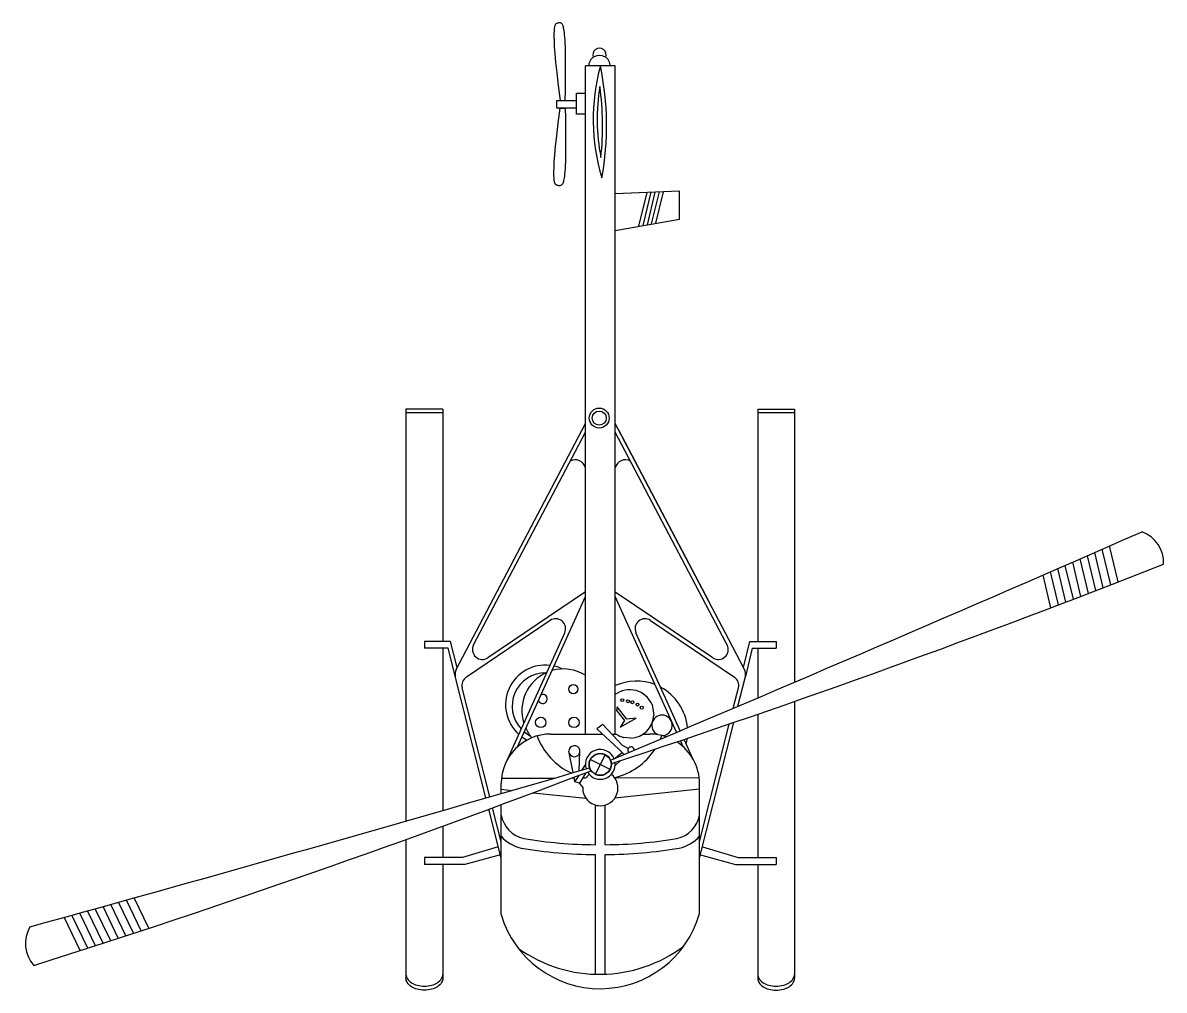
# Model space of a CAD drawing. Header units: metres. Extents: x -2.02 to 3.73, y 0 to 4.87.
import ezdxf

# ---------------------------------------------------------------- set-up
doc = ezdxf.new("R2010")
doc.units = ezdxf.units.M
doc.layers.add('Ceco.NEt 50', color=7, linetype='Continuous')

# ---------------------------------------------------------------- blocks, each defined once
blk = doc.blocks.new('heli')
at = {"layer": 'Ceco.NEt 50', "linetype": 'ByBlock'}
for p, q in [((46.52, 73.96), (46.52, 266.87)), ((55.11, 266.87), (46.52, 266.87)), ((55.11, 73.96), (55.11, 266.87)), ((43.9, 252.97), (43.9, 259.03)), ((43.9, 259.03), (46.44, 259.03)), ((38.26, 256.92), (43.76, 256.92)), ((38.26, 254.66), (38.26, 256.92)), ((43.9, 254.66), (38.26, 254.66)), ((39.25, 254.66), (40.66, 254.66)), ((46.52, 252.97), (43.9, 252.97)), ((73.63, 230.73), (55.11, 229.92)), ((61.93, 220.58), (64.31, 230.33)), ((63.16, 220.8), (65.5, 230.38)), ((64.4, 221.01), (66.69, 230.43)), ((65.63, 221.23), (67.88, 230.48)), ((66.86, 221.44), (69.07, 230.54)), ((73.63, 222.63), (73.63, 230.73)), ((55.11, 219.39), (73.63, 222.63)), ((-5.32, 167.76), (-5.32, 48.86)), ((5.32, 167.76), (-5.32, 167.76)), ((-5.32, 166.84), (5.32, 166.84)), ((5.32, 167.76), (5.32, 100.71)), ((96.26, 167.76), (106.9, 167.76)), ((96.26, 167.76), (96.26, 100.71)), ((96.26, 166.84), (106.9, 166.84)), ((106.9, 167.76), (106.9, 88.93)), ((9.18, 92.57), (46.52, 163.63)), ((87.91, 101.22), (55.11, 163.63)), ((82.2, 112.1), (56.13, 161.7)), ((14.21, 99.69), (46.52, 161.16)), ((87.07, 100.36), (55.11, 161.16)), ((193.92, 115.37), (191.51, 125.45)), ((196.08, 116.2), (193.64, 126.39)), ((198.24, 117.03), (195.78, 127.32)), ((200.4, 117.87), (197.91, 128.25)), ((187.45, 112.88), (185.11, 122.66)), ((189.61, 113.7), (187.24, 123.59)), ((191.77, 114.53), (189.38, 124.52)), ((180.97, 110.4), (178.7, 119.87)), ((183.13, 111.22), (180.84, 120.8)), ((185.29, 112.05), (182.97, 121.73)), ((46.52, 115.05), (18.35, 95.98)), ((26.9, 70.27), (46.52, 113.67)), ((55.11, 115.05), (82.97, 96.2)), ((69.25, 82.39), (55.11, 113.67)), ((36.31, 106.76), (12.11, 90.37)), ((65.32, 106.76), (82.15, 95.37)), ((24, 66.65), (40.53, 103.2)), ((70.12, 83.26), (61.1, 103.2)), ((7.55, 100.71), (0, 100.71)), ((0, 100.71), (0, 98.71)), ((9.47, 93.12), (7.55, 100.71)), ((87.42, 99.69), (87.07, 100.36)), ((92.46, 92.57), (87.91, 101.22)), ((92.13, 93.19), (94.03, 100.71)), ((94.03, 100.71), (101.58, 100.71)), ((101.58, 100.71), (101.58, 98.71)), ((6.87, 98.71), (0, 98.71)), ((5.32, 98.71), (5.32, 51.91)), ((17.78, 55.5), (6.87, 98.71)), ((82.97, 96.2), (83.28, 95.98)), ((94.71, 98.71), (101.58, 98.71)), ((96.26, 98.71), (96.26, 84.39)), ((82.15, 95.37), (89.53, 90.37)), ((90.53, 81.96), (92.7, 90.54)), ((18.88, 55.82), (10.94, 87.3)), ((89.21, 81.39), (90.7, 87.3)), ((73.9, 74.9), (70.12, 83.26)), ((106.9, 83.36), (106.9, 3.42)), ((55.69, 81.77), (55.5, 80.79)), ((55.5, 80.79), (57.83, 77.88)), ((58.51, 78.26), (55.69, 81.77)), ((72.84, 74.46), (69.25, 82.39)), ((96.26, 79.66), (96.26, 38.34)), ((51.57, 76.75), (49.83, 75.49)), ((57.21, 70.67), (51.57, 76.75)), ((56.57, 75.93), (61.14, 78.56)), ((57.83, 77.88), (56.57, 75.93)), ((61.14, 78.56), (58.51, 78.26)), ((79.47, 38.13), (89.35, 77.29)), ((79.47, 42.81), (88.06, 76.84)), ((36.49, 73.96), (51.46, 73.96)), ((49.83, 75.49), (56.16, 69.54)), ((54.16, 73.96), (55.42, 73.96)), ((63.21, 73.96), (65.14, 73.96)), ((56.16, 69.54), (57.72, 68.07)), ((58.83, 69.76), (57.21, 70.67)), ((74.74, 70.27), (73.93, 72.05)), ((77.63, 66.65), (75.02, 72.42)), ((42.95, 62.81), (41.73, 68.98)), ((44.65, 63.3), (44.91, 68.98)), ((54.8, 66.77), (57.12, 68.63)), ((56.5, 66.24), (55.06, 64.86)), ((58.98, 68.64), (58.91, 68.57)), ((46.67, 62.8), (44.75, 59.79)), ((45.59, 63.58), (46.49, 65.05)), ((22.16, 56.77), (22.16, 59.63)), ((22.25, 61.22), (37.6, 61.25)), ((42.63, 61.26), (43.25, 61.27)), ((43.48, 60.11), (43.21, 61.48)), ((43.48, 60.11), (44.65, 62.03)), ((44.75, 59.79), (43.48, 60.11)), ((44.59, 62.01), (44.59, 62.01)), ((45.69, 61.27), (46.67, 61.27)), ((79.38, 61.22), (54.96, 61.27)), ((79.47, 22.13), (79.47, 59.63)), ((22.16, 58), (25.27, 57.67)), ((31.41, 57.02), (46.67, 55.41)), ((79.47, 58), (54.96, 55.41)), ((22.16, 21.82), (22.16, 53.57)), ((49.38, 42), (49.38, 53.47)), ((52.25, 42), (52.25, 53.47)), ((22.16, 38.13), (18.6, 52.25)), ((22.16, 42.81), (19.68, 52.65)), ((5.32, 47.37), (5.32, 38.34)), ((-5.32, 43.51), (-5.32, 4.83)), ((21.35, 41.37), (10.99, 38.34)), ((80.28, 41.36), (90.59, 38.34)), ((10.99, 38.34), (0, 38.34)), ((0, 38.34), (0, 36.33)), ((11.7, 36.33), (0, 36.33)), ((5.32, 36.33), (5.32, 3.42)), ((21.93, 39.06), (11.7, 36.33)), ((49.38, 4.6), (49.38, 39.14)), ((52.25, 4.62), (52.25, 39.14)), ((79.7, 39.04), (89.88, 36.33)), ((89.88, 36.33), (101.58, 36.33)), ((90.59, 38.34), (101.58, 38.34)), ((96.26, 36.33), (96.26, 3.42)), ((101.58, 38.34), (101.58, 36.33)), ((-79.62, 17.87), (-83.84, 26.65)), ((-90.61, 14.27), (-95.05, 23.53)), ((-88.41, 14.98), (-92.81, 24.15)), ((-86.21, 15.7), (-90.57, 24.77)), ((-84.02, 16.42), (-88.32, 25.4)), ((-81.82, 17.14), (-86.08, 26.02)), ((-99.41, 11.41), (-104.03, 21.03)), ((-97.21, 12.12), (-101.79, 21.66)), ((-95.01, 12.84), (-99.54, 22.28)), ((-92.81, 13.55), (-97.3, 22.9)), ((-5.32, 4.83), (-5.32, 3.42))]:
    blk.add_line(p, q, dxfattribs=at)
at = {"layer": 'Ceco.NEt 50'}
for p, q in [((94.71, 98.71), (92.7, 90.54)), ((65.74, 82.49), (66.29, 79.44)), ((59.59, 72.78), (57.57, 72.99)), ((47.99, 66.58), (53.59, 63.8)), ((52.18, 68), (49.4, 62.39)), ((45.75, 58.61), (44.75, 59.79))]:
    blk.add_line(p, q, dxfattribs=at)
at = {"layer": 'Ceco.NEt 50', "linetype": 'ByBlock'}
for points in [[(40.66, 256.92), (40.71, 259.72), (40.74, 262.24), (40.76, 264.49), (40.77, 266.49), (40.77, 268.26), (40.76, 269.83), (40.74, 271.2), (40.71, 272.41), (40.67, 273.47), (40.62, 274.4), (40.56, 275.2), (40.5, 275.9), (40.44, 276.49), (40.37, 277), (40.29, 277.43), (40.21, 277.8), (40.13, 278.12), (40.05, 278.4), (39.96, 278.62), (39.87, 278.81), (39.77, 278.96), (39.66, 279.08), (39.54, 279.17), (39.41, 279.24), (39.28, 279.28), (39.13, 279.3), (38.98, 279.31), (38.82, 279.29), (38.66, 279.26), (38.5, 279.22), (38.34, 279.16), (38.19, 279.1), (38.04, 279.02), (37.91, 278.91), (37.78, 278.74), (37.67, 278.5), (37.57, 278.15), (37.49, 277.68), (37.44, 277.06), (37.4, 276.27), (37.4, 275.27), (37.43, 274.01), (37.51, 272.41), (37.67, 270.41), (37.91, 267.93), (38.24, 264.9), (38.68, 261.25), (39.25, 256.92)], [(40.66, 254.66), (40.71, 251.85), (40.74, 249.33), (40.76, 247.08), (40.77, 245.08), (40.77, 243.31), (40.76, 241.75), (40.74, 240.37), (40.71, 239.16), (40.67, 238.1), (40.62, 237.17), (40.56, 236.37), (40.5, 235.68), (40.44, 235.08), (40.37, 234.57), (40.29, 234.14), (40.21, 233.77), (40.13, 233.45), (40.05, 233.18), (39.96, 232.95), (39.87, 232.76), (39.77, 232.61), (39.66, 232.49), (39.54, 232.4), (39.41, 232.34), (39.28, 232.29), (39.13, 232.27), (38.98, 232.27), (38.82, 232.28), (38.66, 232.31), (38.5, 232.36), (38.34, 232.41), (38.19, 232.48), (38.04, 232.56), (37.91, 232.67), (37.78, 232.83), (37.67, 233.08), (37.57, 233.42), (37.49, 233.9), (37.44, 234.52), (37.4, 235.31), (37.4, 236.3), (37.43, 237.56), (37.51, 239.16), (37.67, 241.16), (37.91, 243.65), (38.24, 246.67), (38.68, 250.32), (39.25, 254.66)]]:
    blk.add_lwpolyline(points, dxfattribs=at)
for points in [[(-5.32, 4.56, 0.144127), (-4.96, 3.34, 0.107177), (-3.76, 2.15, 0.07791), (-2.12, 1.42, 0.065127), (0, 1.15, 0.065127), (2.12, 1.42, 0.07791), (3.76, 2.15, 0.107177), (4.96, 3.34, 0.144127), (5.32, 4.56, 0.144127)], [(5.32, 3.42, -0.144127), (4.96, 2.2, -0.107177), (3.76, 1, -0.07791), (2.12, 0.28, -0.065127), (0, 0, -0.065127), (-2.12, 0.28, -0.07791), (-3.76, 1, -0.107177), (-4.96, 2.2, -0.144127), (-5.32, 3.42, -0.144127)], [(96.26, 4.56, 0.144127), (96.62, 3.34, 0.107177), (97.82, 2.15, 0.07791), (99.46, 1.42, 0.065127), (101.58, 1.15, 0.065127), (103.7, 1.42, 0.07791), (105.34, 2.15, 0.107177), (106.54, 3.34, 0.144127), (106.9, 4.56, 0.144127)], [(96.26, 3.42, 0.144127), (96.62, 2.2, 0.107177), (97.82, 1, 0.07791), (99.46, 0.28, 0.065127), (101.58, 0, 0.065127), (103.7, 0.28, 0.07791), (105.34, 1, 0.107177), (106.54, 2.2, 0.144127), (106.9, 3.42, 0.144127)]]:
    blk.add_lwpolyline(points, format="xyb", dxfattribs=at)
for centre, radius in [((50.49, 165.19), 2.88), ((50.49, 165.19), 2.03), ((43.01, 86.9), 1.32), ((57.15, 83.71), 0.401), ((58.8, 83.42), 0.435), ((60.07, 83.13), 0.435), ((61.53, 82.45), 0.413), ((62.79, 81.57), 0.435), ((33.61, 77.31), 1.5), ((43.2, 77.31), 1.5), ((50.79, 65.19), 3.23), ((50.79, 65.19), 3.13)]:
    blk.add_circle(centre, radius, dxfattribs=at)
for centre, radius, start, end in [((50.57, 270), 1.95, 340.9308, 199.0692), ((50.57, 266.78), 3.14, 359.9416, 180.0584), ((107.02, 251.47), 58.27, 164.681, 196.8897), ((-31.56, 249.58), 84.18, 349.7144, 11.8563), ((107.02, 251.47), 57.13, 170.4531, 191.1176), ((-31.56, 249.58), 83.03, 353.697, 7.8737), ((43.6, 150.14), 2.99, 12.8023, 120.4632), ((58.03, 150.14), 2.99, 59.5368, 167.1977), ((-4407.97, 10663.98), 11498.51, 292.831896, 293.664606), ((203.86, 123.35), 9.66, 357.9856, 69.0016), ((-855.99, 2835.87), 2916.06, 288.18366, 291.51617), ((37.92, 104.38), 2.87, 335.6696, 124.0988), ((63.71, 104.38), 2.87, 55.9012, 204.3304), ((16.75, 98.36), 2.87, 152.2761, 304.0988), ((84.89, 98.36), 2.87, 235.9012, 27.7239), ((11.71, 91.24), 2.87, 152.2761, 194.1662), ((34.92, 82.39), 11.47, 83.2717, 228.0675), ((40.19, 80.7), 12.04, 58.28, 106.1773), ((34.92, 82.39), 11.47, 64.3441, 77.3528), ((89.92, 91.24), 2.87, 345.8338, 27.7239), ((13.71, 88), 2.87, 124.0988, 194.1662), ((34.92, 82.01), 9.59, 88.9695, 223.4693), ((40.19, 80.7), 12.04, 113.8092, 197.53), ((87.92, 88), 2.87, 345.8338, 55.9012), ((59.32, 79.75), 6.98, 23.0341, 126.9841), ((34.17, 84.08), 1.32, 200.0606, 111.2787), ((59.32, 79.75), 6.98, 272.2452, 357.3952), ((68.63, 76.47), 2.96, 271.5478, 245.0308), ((36.49, 59.63), 14.33, 90, 180), ((34.92, 82.39), 11.47, 233.9865, 242.526), ((34.92, 82.01), 9.59, 230.6974, 242.9753), ((40.19, 80.7), 12.04, 205.162, 220.4984), ((59.32, 79.75), 6.98, 236.1116, 255.518), ((65.14, 59.63), 14.33, 70.9703, 90), ((43.32, 68.98), 1.59, 202.2458, 180), ((50.79, 65.19), 4.31, 22.323, 197.4841), ((59.67, 69.3), 0.952, 359.3487, 226.3804), ((65.14, 59.63), 14.33, 0, 57.3493), ((-3174.07, 11102.12), 11498.51, 285.434332, 286.271667), ((-993.73, 2786.95), 2916.06, 287.58277, 290.93341), ((50.79, 65.19), 4.31, 211.0809, 7.7215), ((50.82, 58.34), 5.08, 129.0795, 144.582), ((50.82, 58.34), 5.08, 270, 51.3609), ((50.82, 58.34), 5.08, 176.9247, 270), ((30.6, 52.17), 8.59, 190.8318, 257.2718), ((71.04, 52.17), 8.59, 282.7282, 349.1682), ((30.6, 52.17), 11.45, 222.574, 257.2718), ((50.13, 170.66), 128.66, 260.415, 269.6691), ((51.51, 170.66), 128.66, 270.3309, 279.585), ((71.04, 52.17), 11.45, 282.7282, 317.426), ((50.13, 170.66), 131.52, 260.2846, 269.6763), ((51.54, 170.03), 130.89, 270.3125, 279.6872), ((50.77, 30.25), 29.82, 196.4164, 344.1993), ((-105.56, 13.48), 9.66, 150.0974, 221.1133), ((50.58, 44.98), 40.4, 234.4815, 307.0269)]:
    blk.add_arc(centre, radius, start, end, dxfattribs=at)
at = {"layer": 'Ceco.NEt 50'}
for centre, radius, start, end in [((61.21, 74.41), 14.83, 68.6069, 114.2807), ((61.21, 74.41), 14.83, 5.2935, 61.8379), ((50.54, 80.11), 19.21, 200.4266, 245.1764), ((50.54, 80.11), 19.21, 336.6087, 339.9985), ((61.21, 74.41), 14.83, 346.8228, 353.4688), ((50.54, 80.11), 19.21, 283.0315, 326.8474), ((50.54, 80.11), 19.21, 270.652, 270.9877)]:
    blk.add_arc(centre, radius, start, end, dxfattribs=at)

msp = doc.modelspace()

# ---------------------------------------------------------------- block references
at = {"layer": 'Ceco.NEt 50', "xscale": 0.0174489, "yscale": 0.0174489, "zscale": 0.0174489}
msp.add_blockref('heli', (0, 0), dxfattribs=at)

doc.saveas('drawing.dxf')
